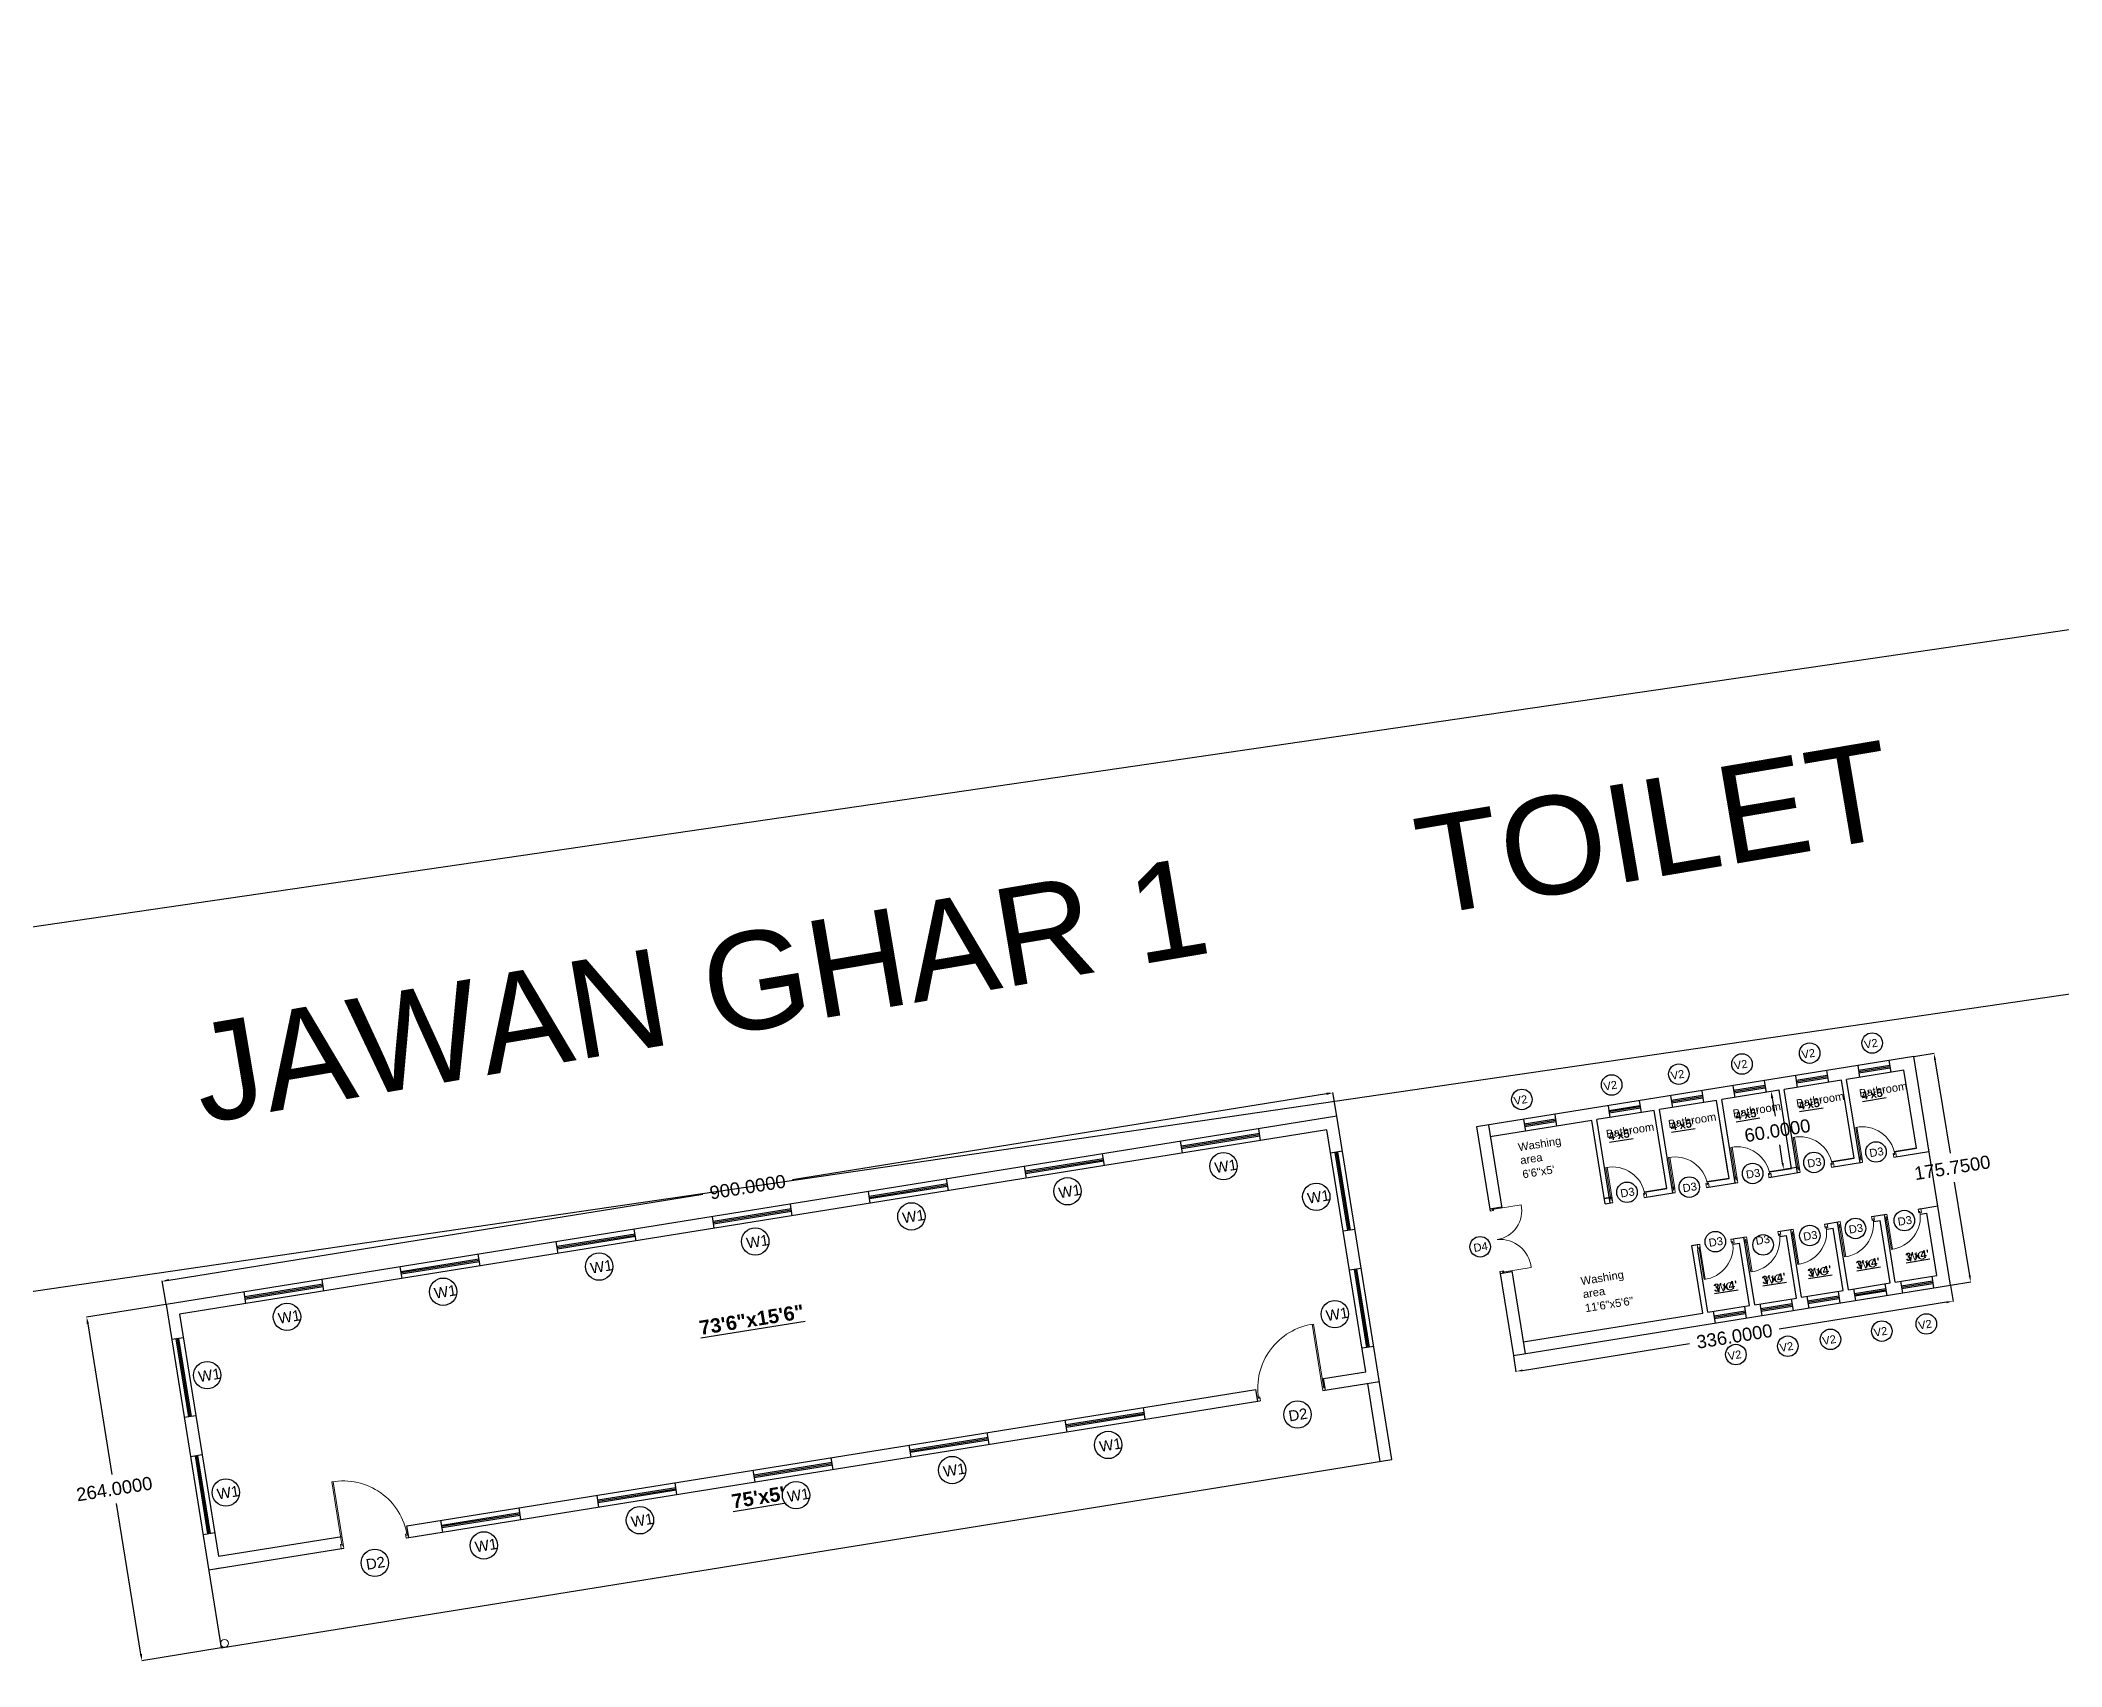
# Model space of a CAD drawing. Header units: metres. Extents: x 625987 to 635197, y 3048449 to 3066446.
# Drawn here: x 635077.92 to 635117.15, y 3063263.83 to 3063295.4 of the extents above; entities that cross this region are included whole.
import ezdxf

# ---------------------------------------------------------------- set-up
doc = ezdxf.new("R2010")
doc.units = ezdxf.units.M
doc.layers.add('Dimension', color=7, linetype='Continuous')
doc.layers.add('WALL', color=7, linetype='Continuous')
doc.layers.add('Doors', color=3, linetype='Continuous', lineweight=20)
doc.layers.add('Reinforcement bar', color=2, linetype='Continuous', lineweight=20)
doc.styles.add('ARIAL', font='arial.ttf')
doc.styles.add('labor camp', font='arial.ttf')
doc.styles.get("Standard").update_dxf_attribs({"font": 'arial.ttf'})
doc.dimstyles.get("Standard").update_dxf_attribs({"dimtxt": 0.18, "dimasz": 0.18, "dimexe": 0.18, "dimexo": 0.0625, "dimgap": 0.09, "dimtad": 0, "dimtih": 1, "dimtoh": 1, "dimdec": 4, "dimzin": 0, "dimdsep": 46, "dimtxsty": 'Standard', "dimcen": 0.09, "dimadec": 0, "dimazin": 0, "dimtfac": 1, "dimtdec": 4, "dimtofl": 0, "dimtmove": 0, "dimatfit": 3, "dimfxl": 1, "dimtolj": 1, "dimtzin": 0, "dimarcsym": 0})

# ---------------------------------------------------------------- blocks, each defined once
blk = doc.blocks.new('*D156')
at = {"layer": 'Defpoints', "color": 0}
for p in [(849.8, -36.6), (788.8, -300.6), (849.8, -300.6)]:
    blk.add_point(p, dxfattribs=at)
at = {"layer": 'Dimension', "color": 0, "lineweight": -2}
for p, q in [((849.7, -36.6), (788.7, -36.6)), ((788.8, -41.6), (788.8, -157.5)), ((788.8, -295.6), (788.8, -179.7)), ((849.7, -300.6), (788.7, -300.6))]:
    blk.add_line(p, q, dxfattribs=at)
at = {"layer": 'Dimension', "color": 0}
for points in [[(788, -41.6), (789.7, -41.6), (788.8, -36.6)], [(788, -295.6), (789.7, -295.6), (788.8, -300.6)]]:
    blk.add_solid(points, dxfattribs=at)
at = {"layer": 'Dimension', "color": 0, "insert": (788.8, -168.6), "char_height": 10, "attachment_point": 5}
blk.add_mtext('\\A1;264.0000', dxfattribs=at)
blk = doc.blocks.new('*D157')
at = {"layer": 'Defpoints', "color": 0}
for p in [(1749.8, -18.7), (849.8, -36.6), (1749.8, -36.6)]:
    blk.add_point(p, dxfattribs=at)
at = {"layer": 'Dimension', "color": 0, "lineweight": -2}
for p, q in [((849.8, -36.5), (849.8, -18.5)), ((854.8, -18.7), (1265.3, -18.7)), ((1744.8, -18.7), (1334.3, -18.7)), ((1749.8, -36.5), (1749.8, -18.5))]:
    blk.add_line(p, q, dxfattribs=at)
at = {"layer": 'Dimension', "color": 0}
for points in [[(854.8, -17.8), (854.8, -19.5), (849.8, -18.7)], [(1744.8, -17.8), (1744.8, -19.5), (1749.8, -18.7)]]:
    blk.add_solid(points, dxfattribs=at)
at = {"layer": 'Dimension', "color": 0, "insert": (1299.8, -18.7), "char_height": 10, "attachment_point": 5}
blk.add_mtext('\\A1;900.0000', dxfattribs=at)
blk = doc.blocks.new('*D170')
at = {"layer": 'Defpoints', "color": 0}
for p in [(1853.3, -237.3), (2189.3, -237.3), (2189.3, -249.5)]:
    blk.add_point(p, dxfattribs=at)
at = {"layer": 'Dimension', "color": 0, "lineweight": -2}
for p, q in [((1853.3, -237.4), (1853.3, -249.7)), ((2189.3, -237.4), (2189.3, -249.7)), ((1858.3, -249.5), (1986.8, -249.5)), ((2184.3, -249.5), (2055.8, -249.5))]:
    blk.add_line(p, q, dxfattribs=at)
at = {"layer": 'Dimension', "color": 0}
for points in [[(1858.3, -248.7), (1858.3, -250.3), (1853.3, -249.5)], [(2184.3, -248.7), (2184.3, -250.3), (2189.3, -249.5)]]:
    blk.add_solid(points, dxfattribs=at)
at = {"layer": 'Dimension', "color": 0, "insert": (2021.3, -249.5), "char_height": 10, "attachment_point": 5}
blk.add_mtext('\\A1;336.0000', dxfattribs=at)
blk = doc.blocks.new('*D171')
at = {"layer": 'Defpoints', "color": 0}
for p in [(2189.3, -61.5), (2189.3, -237.3), (2204.9, -237.3)]:
    blk.add_point(p, dxfattribs=at)
at = {"layer": 'Dimension', "color": 0, "lineweight": -2}
for p, q in [((2189.4, -61.5), (2205.1, -61.5)), ((2204.9, -66.5), (2204.9, -138.3)), ((2204.9, -232.3), (2204.9, -160.5)), ((2189.4, -237.3), (2205.1, -237.3))]:
    blk.add_line(p, q, dxfattribs=at)
at = {"layer": 'Dimension', "color": 0}
for points in [[(2204.1, -66.5), (2205.7, -66.5), (2204.9, -61.5)], [(2204.1, -232.3), (2205.7, -232.3), (2204.9, -237.3)]]:
    blk.add_solid(points, dxfattribs=at)
at = {"layer": 'Dimension', "color": 0, "insert": (2204.9, -149.4), "char_height": 10, "attachment_point": 5}
blk.add_mtext('\\A1;175.7500', dxfattribs=at)
blk = doc.blocks.new('*D172')
at = {"layer": 'Defpoints', "color": 0}
for p in [(2084.3, -70.5), (2078.3, -130.5), (2088.3, -130.5)]:
    blk.add_point(p, dxfattribs=at)
at = {"layer": 'Dimension', "color": 0, "lineweight": -2}
for p, q in [((2084.3, -70.5), (2078.2, -70.5)), ((2078.3, -75.5), (2078.3, -89.4)), ((2078.3, -125.5), (2078.3, -111.6)), ((2088.3, -130.5), (2078.2, -130.5))]:
    blk.add_line(p, q, dxfattribs=at)
at = {"layer": 'Dimension', "color": 0}
for points in [[(2077.5, -75.5), (2079.2, -75.5), (2078.3, -70.5)], [(2077.5, -125.5), (2079.2, -125.5), (2078.3, -130.5)]]:
    blk.add_solid(points, dxfattribs=at)
at = {"layer": 'Dimension', "color": 0, "insert": (2078.3, -100.5), "char_height": 10, "attachment_point": 5}
blk.add_mtext('\\A1;60.0000', dxfattribs=at)
blk = doc.blocks.new('army1')
at = {"color": 4}
for p, q in [((909.77696, -45.60494), (909.77696, -36.60494)), ((909.77696, -40.10494), (969.77696, -40.10494)), ((909.77696, -41.10494), (969.77696, -41.10494)), ((909.77696, -42.10494), (969.77696, -42.10494)), ((969.77696, -45.60494), (969.77696, -36.60494)), ((1029.77696, -45.60494), (1029.77696, -36.60494)), ((1029.77696, -40.10494), (1089.77696, -40.10494)), ((1029.77696, -41.10494), (1089.77696, -41.10494)), ((1029.77696, -42.10494), (1089.77696, -42.10494)), ((1089.77696, -45.60494), (1089.77696, -36.60494)), ((1149.77696, -45.60494), (1149.77696, -36.60494)), ((1149.77696, -40.10494), (1209.77696, -40.10494)), ((1149.77696, -41.10494), (1209.77696, -41.10494)), ((1149.77696, -42.10494), (1209.77696, -42.10494)), ((1209.77696, -45.60494), (1209.77696, -36.60494)), ((1269.77696, -45.60494), (1269.77696, -36.60494)), ((1269.77696, -40.10494), (1329.77696, -40.10494)), ((1269.77696, -41.10494), (1329.77696, -41.10494)), ((1269.77696, -42.10494), (1329.77696, -42.10494)), ((1329.77696, -45.60494), (1329.77696, -36.60494)), ((1389.77696, -45.60494), (1389.77696, -36.60494)), ((1389.77696, -40.10494), (1449.77696, -40.10494)), ((1389.77696, -41.10494), (1449.77696, -41.10494)), ((1389.77696, -42.10494), (1449.77696, -42.10494)), ((1449.77696, -45.60494), (1449.77696, -36.60494)), ((1509.77696, -45.60494), (1509.77696, -36.60494)), ((1509.77696, -40.10494), (1569.77696, -40.10494)), ((1509.77696, -41.10494), (1569.77696, -41.10494)), ((1509.77696, -42.10494), (1569.77696, -42.10494)), ((1569.77696, -45.60494), (1569.77696, -36.60494)), ((1629.77696, -45.60494), (1629.77696, -36.60494)), ((1629.77696, -40.10494), (1689.77696, -40.10494)), ((1629.77696, -41.10494), (1689.77696, -41.10494)), ((1629.77696, -42.10494), (1689.77696, -42.10494)), ((1689.77696, -45.60494), (1689.77696, -36.60494)), ((858.77696, -63.60494), (849.77696, -63.60494)), ((853.27696, -123.60494), (853.27696, -63.60494)), ((854.27696, -123.60494), (854.27696, -63.60494)), ((855.27696, -123.60494), (855.27696, -63.60494)), ((1749.77696, -63.60494), (1740.77696, -63.60494)), ((1744.27696, -123.60494), (1744.27696, -63.60494)), ((1745.27696, -123.60494), (1745.27696, -63.60494)), ((1746.27696, -123.60494), (1746.27696, -63.60494)), ((1889.34163, -61.5398), (1889.34163, -70.5398)), ((1889.34163, -65.0398), (1913.34163, -65.0398)), ((1889.34163, -66.0398), (1913.34163, -66.0398)), ((1889.34163, -67.0398), (1913.34163, -67.0398)), ((1913.34163, -61.5398), (1913.34163, -70.5398)), ((1954.34163, -61.5398), (1954.34163, -70.5398)), ((1954.34163, -61.5398), (1954.34163, -70.5398)), ((1954.34163, -61.5398), (1954.34163, -70.5398)), ((1954.34163, -65.0398), (1978.34163, -65.0398)), ((1954.34163, -65.0398), (1978.34163, -65.0398)), ((1954.34163, -65.0398), (1978.34163, -65.0398)), ((1954.34163, -66.0398), (1978.34163, -66.0398)), ((1954.34163, -66.0398), (1978.34163, -66.0398)), ((1954.34163, -66.0398), (1978.34163, -66.0398)), ((1954.34163, -67.0398), (1978.34163, -67.0398)), ((1954.34163, -67.0398), (1978.34163, -67.0398)), ((1954.34163, -67.0398), (1978.34163, -67.0398)), ((1978.34163, -61.5398), (1978.34163, -70.5398)), ((1978.34163, -61.5398), (1978.34163, -70.5398)), ((1978.34163, -61.5398), (1978.34163, -70.5398)), ((2002.34163, -61.5398), (2002.34163, -70.5398)), ((2002.34163, -61.5398), (2002.34163, -70.5398)), ((2002.34163, -61.5398), (2002.34163, -70.5398)), ((2002.34163, -65.0398), (2026.34163, -65.0398)), ((2002.34163, -65.0398), (2026.34163, -65.0398)), ((2002.34163, -65.0398), (2026.34163, -65.0398)), ((2002.34163, -66.0398), (2026.34163, -66.0398)), ((2002.34163, -66.0398), (2026.34163, -66.0398)), ((2002.34163, -66.0398), (2026.34163, -66.0398)), ((2002.34163, -67.0398), (2026.34163, -67.0398)), ((2002.34163, -67.0398), (2026.34163, -67.0398)), ((2002.34163, -67.0398), (2026.34163, -67.0398)), ((2026.34163, -61.5398), (2026.34163, -70.5398)), ((2026.34163, -61.5398), (2026.34163, -70.5398)), ((2026.34163, -61.5398), (2026.34163, -70.5398)), ((2050.34163, -61.5398), (2050.34163, -70.5398)), ((2050.34163, -61.5398), (2050.34163, -70.5398)), ((2050.34163, -61.5398), (2050.34163, -70.5398)), ((2050.34163, -65.0398), (2074.34163, -65.0398)), ((2050.34163, -65.0398), (2074.34163, -65.0398)), ((2050.34163, -65.0398), (2074.34163, -65.0398)), ((2050.34163, -66.0398), (2074.34163, -66.0398)), ((2050.34163, -66.0398), (2074.34163, -66.0398)), ((2050.34163, -66.0398), (2074.34163, -66.0398)), ((2050.34163, -67.0398), (2074.34163, -67.0398)), ((2050.34163, -67.0398), (2074.34163, -67.0398)), ((2050.34163, -67.0398), (2074.34163, -67.0398)), ((2074.34163, -61.5398), (2074.34163, -70.5398)), ((2074.34163, -61.5398), (2074.34163, -70.5398)), ((2074.34163, -61.5398), (2074.34163, -70.5398)), ((2098.34163, -61.5398), (2098.34163, -70.5398)), ((2098.34163, -61.5398), (2098.34163, -70.5398)), ((2098.34163, -61.5398), (2098.34163, -70.5398)), ((2098.34163, -65.0398), (2122.34163, -65.0398)), ((2098.34163, -65.0398), (2122.34163, -65.0398)), ((2098.34163, -65.0398), (2122.34163, -65.0398)), ((2098.34163, -66.0398), (2122.34163, -66.0398)), ((2098.34163, -66.0398), (2122.34163, -66.0398)), ((2098.34163, -66.0398), (2122.34163, -66.0398)), ((2098.34163, -67.0398), (2122.34163, -67.0398)), ((2098.34163, -67.0398), (2122.34163, -67.0398)), ((2098.34163, -67.0398), (2122.34163, -67.0398)), ((2122.34163, -61.5398), (2122.34163, -70.5398)), ((2122.34163, -61.5398), (2122.34163, -70.5398)), ((2122.34163, -61.5398), (2122.34163, -70.5398)), ((2146.34163, -61.5398), (2146.34163, -70.5398)), ((2146.34163, -61.5398), (2146.34163, -70.5398)), ((2146.34163, -61.5398), (2146.34163, -70.5398)), ((2146.34163, -65.0398), (2170.34163, -65.0398)), ((2146.34163, -65.0398), (2170.34163, -65.0398)), ((2146.34163, -65.0398), (2170.34163, -65.0398)), ((2146.34163, -66.0398), (2170.34163, -66.0398)), ((2146.34163, -66.0398), (2170.34163, -66.0398)), ((2146.34163, -66.0398), (2170.34163, -66.0398)), ((2146.34163, -67.0398), (2170.34163, -67.0398)), ((2146.34163, -67.0398), (2170.34163, -67.0398)), ((2146.34163, -67.0398), (2170.34163, -67.0398)), ((2170.34163, -61.5398), (2170.34163, -70.5398)), ((2170.34163, -61.5398), (2170.34163, -70.5398)), ((2170.34163, -61.5398), (2170.34163, -70.5398)), ((858.77696, -123.60494), (849.77696, -123.60494)), ((1749.77696, -123.60494), (1740.77696, -123.60494)), ((858.77696, -153.60494), (849.77696, -153.60494)), ((853.27696, -153.60494), (853.27696, -213.60494)), ((854.27696, -153.60494), (854.27696, -213.60494)), ((855.27696, -153.60494), (855.27696, -213.60494)), ((1749.77696, -153.60494), (1740.77696, -153.60494)), ((1744.27696, -153.60494), (1744.27696, -213.60494)), ((1745.27696, -153.60494), (1745.27696, -213.60494)), ((1746.27696, -153.60494), (1746.27696, -213.60494)), ((858.77696, -213.60494), (849.77696, -213.60494)), ((1749.77696, -213.60494), (1740.77696, -213.60494)), ((2008.34163, -228.2898), (2008.34163, -237.2898)), ((2032.34163, -228.2898), (2032.34163, -237.2898)), ((2044.34163, -228.2898), (2044.34163, -237.2898)), ((2068.34163, -228.2898), (2068.34163, -237.2898)), ((2080.34163, -228.2898), (2080.34163, -237.2898)), ((2104.34163, -228.2898), (2104.34163, -237.2898)), ((2116.34163, -228.2898), (2116.34163, -237.2898)), ((2140.34163, -228.2898), (2140.34163, -237.2898)), ((2152.34163, -228.2898), (2152.34163, -237.2898)), ((2176.34163, -228.2898), (2176.34163, -237.2898)), ((1029.77696, -240.60494), (1029.77696, -231.60494)), ((1029.77696, -235.10494), (1089.77696, -235.10494)), ((1029.77696, -236.10494), (1089.77696, -236.10494)), ((1029.77696, -237.10494), (1089.77696, -237.10494)), ((1089.77696, -240.60494), (1089.77696, -231.60494)), ((1149.77696, -240.60494), (1149.77696, -231.60494)), ((1149.77696, -235.10494), (1209.77696, -235.10494)), ((1149.77696, -236.10494), (1209.77696, -236.10494)), ((1149.77696, -237.10494), (1209.77696, -237.10494)), ((1209.77696, -240.60494), (1209.77696, -231.60494)), ((1269.77696, -240.60494), (1269.77696, -231.60494)), ((1269.77696, -235.10494), (1329.77696, -235.10494)), ((1269.77696, -236.10494), (1329.77696, -236.10494)), ((1269.77696, -237.10494), (1329.77696, -237.10494)), ((1329.77696, -240.60494), (1329.77696, -231.60494)), ((1389.77696, -240.60494), (1389.77696, -231.60494)), ((1389.77696, -235.10494), (1449.77696, -235.10494)), ((1389.77696, -236.10494), (1449.77696, -236.10494)), ((1389.77696, -237.10494), (1449.77696, -237.10494)), ((1449.77696, -240.60494), (1449.77696, -231.60494)), ((1509.77696, -240.60494), (1509.77696, -231.60494)), ((1509.77696, -235.10494), (1569.77696, -235.10494)), ((1509.77696, -236.10494), (1569.77696, -236.10494)), ((1509.77696, -237.10494), (1569.77696, -237.10494)), ((1569.77696, -240.60494), (1569.77696, -231.60494)), ((2008.34163, -231.7898), (2032.34163, -231.7898)), ((2008.34163, -232.7898), (2032.34163, -232.7898)), ((2008.34163, -233.7898), (2032.34163, -233.7898)), ((2044.34163, -231.7898), (2068.34163, -231.7898)), ((2044.34163, -232.7898), (2068.34163, -232.7898)), ((2044.34163, -233.7898), (2068.34163, -233.7898)), ((2080.34163, -231.7898), (2104.34163, -231.7898)), ((2080.34163, -232.7898), (2104.34163, -232.7898)), ((2080.34163, -233.7898), (2104.34163, -233.7898)), ((2116.34163, -231.7898), (2140.34163, -231.7898)), ((2116.34163, -232.7898), (2140.34163, -232.7898)), ((2116.34163, -233.7898), (2140.34163, -233.7898)), ((2152.34163, -231.7898), (2176.34163, -231.7898)), ((2152.34163, -232.7898), (2176.34163, -232.7898)), ((2152.34163, -233.7898), (2176.34163, -233.7898))]:
    blk.add_line(p, q, dxfattribs=at)
at = {"color": 5}
for p, q in [((2189.34163, -61.5398), (1853.34163, -61.5398)), ((1940.34163, -70.5398), (1862.34163, -70.5398)), ((1940.34163, -134.5398), (1940.34163, -70.5398)), ((1944.34163, -134.5398), (1944.34163, -70.5398)), ((1988.34163, -70.5398), (1944.34163, -70.5398)), ((1988.34163, -130.5398), (1988.34163, -70.5398)), ((1992.34163, -134.5398), (1992.34163, -70.5398)), ((2036.34163, -70.5398), (1992.34163, -70.5398)), ((2036.34163, -126.5398), (2036.34163, -70.5398)), ((2036.34163, -130.5398), (2036.34163, -70.5398)), ((2040.34163, -134.5398), (2040.34163, -70.5398)), ((2084.34163, -70.5398), (2040.34163, -70.5398)), ((2084.34163, -130.5398), (2084.34163, -70.5398)), ((2088.34163, -134.5398), (2088.34163, -70.5398)), ((2132.34163, -70.5398), (2088.34163, -70.5398)), ((2132.34163, -130.5398), (2132.34163, -70.5398)), ((2136.34163, -134.5398), (2136.34163, -70.5398)), ((2180.34163, -70.5398), (2136.34163, -70.5398)), ((2180.34163, -130.5398), (2180.34163, -70.5398)), ((2189.34163, -237.2898), (2189.34163, -61.5398)), ((1946.34163, -130.5398), (1940.34163, -130.5398)), ((1940.34163, -130.5398), (1946.34163, -130.5398)), ((1940.34163, -134.5398), (1946.34163, -134.5398)), ((1946.34163, -130.5398), (1944.34163, -130.5398)), ((1970.34163, -134.5398), (1994.34163, -134.5398)), ((1988.34163, -130.5398), (1971.2615, -130.5398)), ((1971.2615, -130.5398), (1988.34163, -130.5398)), ((1994.34163, -130.5398), (1992.34163, -130.5398)), ((1994.34163, -130.5398), (1992.34163, -130.5398)), ((2018.34163, -134.5398), (2042.34163, -134.5398)), ((2036.34163, -130.5398), (2019.2615, -130.5398)), ((2019.2615, -130.5398), (2036.34163, -130.5398)), ((2042.34163, -130.5398), (2040.34163, -130.5398)), ((2042.34163, -130.5398), (2040.34163, -130.5398)), ((2066.34163, -134.5398), (2090.34163, -134.5398)), ((2084.34163, -130.5398), (2067.2615, -130.5398)), ((2067.2615, -130.5398), (2084.34163, -130.5398)), ((2090.34163, -130.5398), (2088.34163, -130.5398)), ((2090.34163, -130.5398), (2088.34163, -130.5398)), ((2114.34163, -134.5398), (2138.34163, -134.5398)), ((2132.34163, -130.5398), (2115.2615, -130.5398)), ((2115.2615, -130.5398), (2132.34163, -130.5398)), ((2138.34163, -130.5398), (2136.34163, -130.5398)), ((2138.34163, -130.5398), (2136.34163, -130.5398)), ((2162.34163, -134.5398), (2189.34163, -134.5398)), ((2180.34163, -130.5398), (2163.2615, -130.5398)), ((2163.2615, -130.5398), (2180.34163, -130.5398)), ((2000.34163, -176.2898), (2006.34163, -176.2898)), ((2030.34163, -176.2898), (2042.34163, -176.2898)), ((2031.2615, -180.2898), (2036.34163, -180.2898)), ((2031.2615, -180.2898), (2036.34163, -180.2898)), ((2040.34163, -180.2898), (2042.34163, -180.2898)), ((2040.34163, -180.2898), (2042.34163, -180.2898)), ((2066.34163, -176.2898), (2078.34163, -176.2898)), ((2067.2615, -180.2898), (2072.34163, -180.2898)), ((2067.2615, -180.2898), (2072.34163, -180.2898)), ((2076.34163, -180.2898), (2078.34163, -180.2898)), ((2076.34163, -180.2898), (2078.34163, -180.2898)), ((2102.34163, -176.2898), (2114.34163, -176.2898)), ((2103.2615, -180.2898), (2108.34163, -180.2898)), ((2103.2615, -180.2898), (2108.34163, -180.2898)), ((2108.34163, -228.2898), (2108.34163, -180.2898)), ((2112.34163, -228.2898), (2112.34163, -176.2898)), ((2112.34163, -180.2898), (2114.34163, -180.2898)), ((2112.34163, -180.2898), (2114.34163, -180.2898)), ((2138.34163, -176.2898), (2150.34163, -176.2898)), ((2139.2615, -180.2898), (2144.34163, -180.2898)), ((2139.2615, -180.2898), (2144.34163, -180.2898)), ((2144.34163, -228.2898), (2144.34163, -180.2898)), ((2148.34163, -228.2898), (2148.34163, -176.2898)), ((2148.34163, -180.2898), (2150.34163, -180.2898)), ((2148.34163, -180.2898), (2150.34163, -180.2898)), ((2174.34163, -176.2898), (2189.34163, -176.2898)), ((2175.2615, -180.2898), (2180.34163, -180.2898)), ((2175.2615, -180.2898), (2180.34163, -180.2898)), ((2180.34163, -228.2898), (2180.34163, -180.2898)), ((2040.34163, -228.2898), (2072.34163, -228.2898)), ((2076.34163, -228.2898), (2108.34163, -228.2898)), ((2112.34163, -228.2898), (2144.34163, -228.2898)), ((2148.34163, -228.2898), (2180.34163, -228.2898))]:
    blk.add_line(p, q, dxfattribs=at)
for centre, radius in [((1890.52914, -46.35836), 7.7893), ((1959.55363, -46.35836), 7.7893), ((2011.23283, -46.35836), 7.7893), ((2059.76087, -46.35836), 7.7893), ((2111.77327, -46.35836), 7.7893), ((2159.87382, -46.35836), 7.7893), ((938.93682, -60.43052), 10.38574), ((1058.93682, -60.43052), 10.38574), ((1178.93682, -60.43052), 10.38574), ((1298.93682, -60.43052), 10.38574), ((1418.93682, -60.43052), 10.38574), ((1538.93682, -60.43052), 10.38574), ((1658.93682, -60.43052), 10.38574), ((872.14807, -94.5262), 10.38574), ((1724.74528, -94.5262), 10.38574), ((1958.14542, -128.61464), 7.7893), ((2054.55853, -129.66816), 7.7893), ((2101.83995, -128.78296), 7.7893), ((2149.60623, -128.39861), 7.7893), ((2005.42378, -132.23128), 7.7893), ((1841.52236, -151.74671), 7.7893), ((2018.39865, -176.27679), 7.7893), ((871.94925, -184.72625), 10.38574), ((1724.54646, -184.72625), 10.38574), ((2053.7679, -184.43508), 7.7893), ((2089.96193, -183.04768), 7.7893), ((2124.9631, -183.25494), 7.7893), ((2162.56582, -183.25494), 7.7893), ((975.14008, -255.43052), 10.38574), ((1058.93682, -255.43052), 10.38574), ((1178.93682, -255.43052), 10.38574), ((1298.93682, -255.43052), 10.38574), ((1418.93682, -255.43052), 10.38574), ((1538.93682, -255.43052), 10.38574), ((1684.3831, -255.43052), 10.38574), ((2020.19913, -263.35543), 7.7893), ((2060.0848, -263.35543), 7.7893), ((2092.90145, -263.35543), 7.7893), ((2132.39328, -263.35543), 7.7893), ((2166.59298, -263.35543), 7.7893)]:
    blk.add_circle(centre, radius)
at = {"layer": 'Doors', "color": 5}
for p, q in [((1945.34163, -131.5398), (1945.34163, -107.5398)), ((1946.34163, -131.5398), (1946.34163, -107.5398)), ((1993.34163, -131.5398), (1993.34163, -107.5398)), ((1994.34163, -131.5398), (1994.34163, -107.5398)), ((2041.34163, -131.5398), (2041.34163, -107.5398)), ((2042.34163, -131.5398), (2042.34163, -107.5398)), ((2089.34163, -131.5398), (2089.34163, -107.5398)), ((2090.34163, -131.5398), (2090.34163, -107.5398)), ((2137.34163, -131.5398), (2137.34163, -107.5398)), ((2138.34163, -131.5398), (2138.34163, -107.5398)), ((1853.34163, -124.4148), (1853.34163, -126.19258)), ((1856.0083, -124.4148), (1853.34163, -124.4148)), ((1853.34163, -126.19258), (1856.0083, -126.19258)), ((1855.11941, -125.30369), (1856.0083, -125.30369)), ((1855.11941, -126.19258), (1855.11941, -125.30369)), ((1856.0083, -126.19258), (1856.0083, -124.4148)), ((1946.34163, -131.5398), (1944.34163, -131.5398)), ((1944.34163, -131.5398), (1944.34163, -134.5398)), ((1944.34163, -134.5398), (1946.34163, -134.5398)), ((1945.34163, -132.5398), (1945.34163, -131.5398)), ((1946.34163, -132.5398), (1945.34163, -132.5398)), ((1946.34163, -134.5398), (1946.34163, -131.5398)), ((1970.34163, -134.5398), (1970.34163, -131.5398)), ((1970.34163, -131.5398), (1972.34163, -131.5398)), ((1970.34163, -132.5398), (1971.34163, -132.5398)), ((1972.34163, -134.5398), (1970.34163, -134.5398)), ((1971.34163, -132.5398), (1971.34163, -131.5398)), ((1972.34163, -134.5398), (1972.34163, -131.5398)), ((1994.34163, -131.5398), (1992.34163, -131.5398)), ((1992.34163, -131.5398), (1992.34163, -134.5398)), ((1992.34163, -134.5398), (1994.34163, -134.5398)), ((1993.34163, -132.5398), (1993.34163, -131.5398)), ((1994.34163, -132.5398), (1993.34163, -132.5398)), ((1994.34163, -134.5398), (1994.34163, -131.5398)), ((2018.34163, -134.5398), (2018.34163, -131.5398)), ((2018.34163, -131.5398), (2020.34163, -131.5398)), ((2018.34163, -132.5398), (2019.34163, -132.5398)), ((2020.34163, -134.5398), (2018.34163, -134.5398)), ((2019.34163, -132.5398), (2019.34163, -131.5398)), ((2020.34163, -134.5398), (2020.34163, -131.5398)), ((2042.34163, -131.5398), (2040.34163, -131.5398)), ((2040.34163, -131.5398), (2040.34163, -134.5398)), ((2040.34163, -134.5398), (2042.34163, -134.5398)), ((2041.34163, -132.5398), (2041.34163, -131.5398)), ((2042.34163, -132.5398), (2041.34163, -132.5398)), ((2042.34163, -134.5398), (2042.34163, -131.5398)), ((2066.34163, -134.5398), (2066.34163, -131.5398)), ((2066.34163, -131.5398), (2068.34163, -131.5398)), ((2066.34163, -132.5398), (2067.34163, -132.5398)), ((2068.34163, -134.5398), (2066.34163, -134.5398)), ((2067.34163, -132.5398), (2067.34163, -131.5398)), ((2068.34163, -134.5398), (2068.34163, -131.5398)), ((2090.34163, -131.5398), (2088.34163, -131.5398)), ((2088.34163, -131.5398), (2088.34163, -134.5398)), ((2088.34163, -134.5398), (2090.34163, -134.5398)), ((2089.34163, -132.5398), (2089.34163, -131.5398)), ((2090.34163, -132.5398), (2089.34163, -132.5398)), ((2090.34163, -134.5398), (2090.34163, -131.5398)), ((2114.34163, -134.5398), (2114.34163, -131.5398)), ((2114.34163, -131.5398), (2116.34163, -131.5398)), ((2114.34163, -132.5398), (2115.34163, -132.5398)), ((2116.34163, -134.5398), (2114.34163, -134.5398)), ((2115.34163, -132.5398), (2115.34163, -131.5398)), ((2116.34163, -134.5398), (2116.34163, -131.5398)), ((2138.34163, -131.5398), (2136.34163, -131.5398)), ((2136.34163, -131.5398), (2136.34163, -134.5398)), ((2136.34163, -134.5398), (2138.34163, -134.5398)), ((2137.34163, -132.5398), (2137.34163, -131.5398)), ((2138.34163, -132.5398), (2137.34163, -132.5398)), ((2138.34163, -134.5398), (2138.34163, -131.5398)), ((2162.34163, -134.5398), (2162.34163, -131.5398)), ((2162.34163, -131.5398), (2164.34163, -131.5398)), ((2162.34163, -132.5398), (2163.34163, -132.5398)), ((2164.34163, -134.5398), (2162.34163, -134.5398)), ((2163.34163, -132.5398), (2163.34163, -131.5398)), ((2164.34163, -134.5398), (2164.34163, -131.5398)), ((1853.34163, -174.4148), (1853.34163, -172.63702)), ((1853.34163, -172.63702), (1856.0083, -172.63702)), ((1856.0083, -174.4148), (1853.34163, -174.4148)), ((1855.11941, -172.63702), (1855.11941, -173.52591)), ((1855.11941, -173.52591), (1856.0083, -173.52591)), ((1856.0083, -172.63702), (1856.0083, -174.4148)), ((2004.34163, -176.2898), (2006.34163, -176.2898)), ((2004.34163, -180.2898), (2004.34163, -176.2898)), ((2006.34163, -179.2898), (2004.34163, -179.2898)), ((2005.34163, -178.2898), (2005.34163, -179.2898)), ((2006.34163, -178.2898), (2005.34163, -178.2898)), ((2005.34163, -179.2898), (2005.34163, -203.2898)), ((2006.34163, -176.2898), (2006.34163, -179.2898)), ((2006.34163, -179.2898), (2006.34163, -203.2898)), ((2032.34163, -176.2898), (2030.34163, -176.2898)), ((2030.34163, -176.2898), (2030.34163, -179.2898)), ((2030.34163, -178.2898), (2031.34163, -178.2898)), ((2030.34163, -179.2898), (2032.34163, -179.2898)), ((2031.34163, -178.2898), (2031.34163, -179.2898)), ((2032.34163, -176.2898), (2032.34163, -179.2898)), ((2040.34163, -176.2898), (2042.34163, -176.2898)), ((2040.34163, -180.2898), (2040.34163, -176.2898)), ((2042.34163, -179.2898), (2040.34163, -179.2898)), ((2041.34163, -178.2898), (2041.34163, -179.2898)), ((2042.34163, -178.2898), (2041.34163, -178.2898)), ((2041.34163, -179.2898), (2041.34163, -203.2898)), ((2042.34163, -176.2898), (2042.34163, -179.2898)), ((2042.34163, -179.2898), (2042.34163, -203.2898)), ((2068.34163, -176.2898), (2066.34163, -176.2898)), ((2066.34163, -176.2898), (2066.34163, -179.2898)), ((2066.34163, -178.2898), (2067.34163, -178.2898)), ((2066.34163, -179.2898), (2068.34163, -179.2898)), ((2067.34163, -178.2898), (2067.34163, -179.2898)), ((2068.34163, -176.2898), (2068.34163, -179.2898)), ((2076.34163, -176.2898), (2078.34163, -176.2898)), ((2076.34163, -179.2898), (2076.34163, -176.2898)), ((2078.34163, -179.2898), (2076.34163, -179.2898)), ((2077.34163, -178.2898), (2077.34163, -179.2898)), ((2078.34163, -178.2898), (2077.34163, -178.2898)), ((2077.34163, -179.2898), (2077.34163, -203.2898)), ((2078.34163, -176.2898), (2078.34163, -179.2898)), ((2078.34163, -179.2898), (2078.34163, -203.2898)), ((2104.34163, -176.2898), (2102.34163, -176.2898)), ((2102.34163, -176.2898), (2102.34163, -179.2898)), ((2102.34163, -178.2898), (2103.34163, -178.2898)), ((2102.34163, -179.2898), (2104.34163, -179.2898)), ((2103.34163, -178.2898), (2103.34163, -179.2898)), ((2104.34163, -176.2898), (2104.34163, -179.2898)), ((2112.34163, -176.2898), (2114.34163, -176.2898)), ((2112.34163, -179.2898), (2112.34163, -176.2898)), ((2114.34163, -179.2898), (2112.34163, -179.2898)), ((2113.34163, -178.2898), (2113.34163, -179.2898)), ((2114.34163, -178.2898), (2113.34163, -178.2898)), ((2113.34163, -179.2898), (2113.34163, -203.2898)), ((2114.34163, -176.2898), (2114.34163, -179.2898)), ((2114.34163, -179.2898), (2114.34163, -203.2898)), ((2140.34163, -176.2898), (2138.34163, -176.2898)), ((2138.34163, -176.2898), (2138.34163, -179.2898)), ((2138.34163, -178.2898), (2139.34163, -178.2898)), ((2138.34163, -179.2898), (2140.34163, -179.2898)), ((2139.34163, -178.2898), (2139.34163, -179.2898)), ((2140.34163, -176.2898), (2140.34163, -179.2898)), ((2148.34163, -176.2898), (2150.34163, -176.2898)), ((2148.34163, -179.2898), (2148.34163, -176.2898)), ((2150.34163, -179.2898), (2148.34163, -179.2898)), ((2149.34163, -178.2898), (2149.34163, -179.2898)), ((2150.34163, -178.2898), (2149.34163, -178.2898)), ((2149.34163, -179.2898), (2149.34163, -203.2898)), ((2150.34163, -176.2898), (2150.34163, -179.2898)), ((2150.34163, -179.2898), (2150.34163, -203.2898)), ((2176.34163, -176.2898), (2174.34163, -176.2898)), ((2174.34163, -176.2898), (2174.34163, -179.2898)), ((2174.34163, -178.2898), (2175.34163, -178.2898)), ((2174.34163, -179.2898), (2176.34163, -179.2898)), ((2175.34163, -178.2898), (2175.34163, -179.2898)), ((2176.34163, -176.2898), (2176.34163, -179.2898))]:
    blk.add_line(p, q, dxfattribs=at)
at = {"layer": 'Doors'}
for p, q in [((952.64102, -237.60294), (952.64102, -189.60294)), ((953.64102, -237.60294), (953.64102, -189.60294)), ((1706.2641, -237.60481), (1706.2641, -189.60481)), ((1707.2641, -237.60481), (1707.2641, -189.60481)), ((953.64102, -237.60294), (951.64102, -237.60294)), ((951.64102, -237.60294), (951.64102, -240.60294)), ((951.64102, -240.60294), (953.64102, -240.60294)), ((952.64102, -238.60294), (952.64102, -237.60294)), ((953.64102, -238.60294), (952.64102, -238.60294)), ((953.64102, -240.60294), (953.64102, -237.60294)), ((1001.64102, -240.60294), (1001.64102, -237.60294)), ((1001.64102, -237.60294), (1003.64102, -237.60294)), ((1001.64102, -238.60294), (1002.64102, -238.60294)), ((1003.64102, -240.60294), (1001.64102, -240.60294)), ((1002.64102, -238.60294), (1002.64102, -237.60294)), ((1003.64102, -237.60294), (1003.64102, -240.60294)), ((1658.2641, -237.60481), (1656.2641, -237.60481)), ((1656.2641, -237.60481), (1656.2641, -240.60481)), ((1656.2641, -240.60481), (1658.2641, -240.60481)), ((1657.2641, -238.60481), (1657.2641, -237.60481)), ((1658.2641, -238.60481), (1657.2641, -238.60481)), ((1658.2641, -240.60481), (1658.2641, -237.60481)), ((1706.2641, -240.60481), (1706.2641, -237.60481)), ((1706.2641, -237.60481), (1708.2641, -237.60481)), ((1706.2641, -238.60481), (1707.2641, -238.60481)), ((1708.2641, -240.60481), (1706.2641, -240.60481)), ((1707.2641, -238.60481), (1707.2641, -237.60481)), ((1708.2641, -237.60481), (1708.2641, -240.60481))]:
    blk.add_line(p, q, dxfattribs=at)
for points in [[(1855.11941, -125.30369), (1877.32385, -125.30369)], [(1855.11941, -173.52591), (1877.32385, -173.52591)]]:
    blk.add_lwpolyline(points, dxfattribs=at)
at = {"layer": 'Doors', "color": 5}
blk.add_lwpolyline([(2000.34163, -176.2898), (2004.34163, -176.2898)], dxfattribs=at)
at = {"layer": 'Doors'}
for centre, radius, start, end in [((1946.34163, -132.5398), 25, 0, 92.29244278), ((1994.34163, -132.5398), 25, 0, 92.29244278), ((2042.34163, -132.5398), 25, 0, 92.29244278), ((2090.34163, -132.5398), 25, 0, 92.29244278), ((2138.34163, -132.5398), 25, 0, 92.29244278), ((1855.11941, -126.19258), 22.22222, 270, 2.29244278), ((1853.36495, -172.33885), 23.98829, 357.16354487, 85.80573818), ((2006.34163, -178.2898), 25, 267.70755722, 0), ((2042.34163, -178.2898), 25, 267.70755722, 0), ((2078.34163, -178.2898), 25, 267.70755722, 0), ((2114.34163, -178.2898), 25, 267.70755722, 0), ((2150.34163, -178.2898), 25, 267.70755722, 0), ((953.64102, -238.60294), 49, 0, 91.16938281), ((1706.2641, -238.60481), 49, 88.83061719, 180)]:
    blk.add_arc(centre, radius, start, end, dxfattribs=at)
at = {"layer": 'Reinforcement bar'}
blk.add_circle((852.76991, -297.60346), 3, dxfattribs=at)
at = {"layer": 'WALL'}
for p, q in [((849.77696, -36.60494), (849.77696, -300.60494)), ((1749.77696, -36.60494), (849.77696, -36.60494)), ((858.77696, -45.60494), (858.77696, -231.60494)), ((1740.77696, -45.60494), (858.77696, -45.60494)), ((1740.77696, -231.60494), (1740.77696, -45.60494)), ((1749.77696, -300.60494), (1749.77696, -36.60494)), ((849.77696, -240.60494), (858.77696, -240.60494)), ((849.77696, -240.60494), (953.64102, -240.60494)), ((858.77696, -231.60494), (953.64102, -231.60494)), ((1002.13873, -240.60494), (1657.76666, -240.60494)), ((1003.64102, -231.60494), (1656.2641, -231.60494)), ((1706.2641, -240.60494), (1749.77696, -240.60494)), ((1708.2641, -231.60494), (1740.77696, -231.60494)), ((1740.77696, -300.60494), (1740.77696, -240.60494)), ((849.77696, -300.60494), (1749.77696, -300.60494))]:
    blk.add_line(p, q, dxfattribs=at)
at = {"layer": 'WALL', "color": 5}
for p, q in [((1853.34163, -61.5398), (1853.34163, -126.19258)), ((1862.34163, -61.5398), (1862.34163, -125.30369)), ((1853.34163, -172.63702), (1853.34163, -237.2898)), ((1862.34163, -173.52591), (1862.34163, -237.2898)), ((2000.34163, -228.2898), (2000.34163, -176.2898)), ((2004.34163, -228.2898), (2004.34163, -180.2898)), ((2036.34163, -228.2898), (2036.34163, -180.2898)), ((2040.34163, -228.2898), (2040.34163, -176.2898)), ((2072.34163, -228.2898), (2072.34163, -180.2898)), ((2076.34163, -228.2898), (2076.34163, -176.2898)), ((1862.34163, -228.2898), (2000.34163, -228.2898)), ((2004.34163, -228.2898), (2036.34163, -228.2898)), ((1853.34163, -237.2898), (2189.34163, -237.2898))]:
    blk.add_line(p, q, dxfattribs=at)
for points in [[(1853.34163, -124.4148), (1862.34163, -124.4148)], [(1862.34163, -174.4148), (1853.34163, -174.4148)]]:
    blk.add_lwpolyline(points, dxfattribs=at)
at = {"layer": 'WALL'}
for points in [[(1003.64102, -240.60294), (1003.64102, -231.60494)], [(1656.2641, -240.60481), (1656.2641, -231.60494)], [(1708.2641, -240.60481), (1708.2641, -231.60494)]]:
    blk.add_lwpolyline(points, dxfattribs=at)
at = {"layer": 'Dimension', "attachment_point": 1, "style": 'labor camp'}
for s, insert, char_height, width in [('V2', (1884.28882, -43.59739), 6.075, 3.6981082), ('V2', (1953.31331, -43.59739), 6.075, 3.6981082), ('V2', (2004.9925, -43.59739), 6.075, 3.6981082), ('V2', (2053.52054, -43.59739), 6.075, 3.6981082), ('V2', (2105.53295, -43.59739), 6.075, 3.6981082), ('V2', (2153.63349, -43.59739), 6.075, 3.6981082), ('W1', (932.13073, -56.61173), 8.1, 4.9308109), ('W1', (1052.13073, -56.61173), 8.1, 4.9308109), ('W1', (1172.13073, -56.61173), 8.1, 4.9308109), ('W1', (1292.13073, -56.61173), 8.1, 4.9308109), ('W1', (1412.13073, -56.61173), 8.1, 4.9308109), ('W1', (1532.13073, -56.61173), 8.1, 4.9308109), ('W1', (1652.13073, -56.61173), 8.1, 4.9308109), ('W1', (865.34199, -90.70741), 8.1, 4.9308109), ('W1', (1717.9392, -90.70741), 8.1, 4.9308109), ('Washing area ', (1881.97113, -78.78526), 6.075, 43.25322), ('Bathroom', (1949.50932, -79.5028), 6.075, 43.25322), ("{\\fArial|b1|i0|c0|p34;\\L 4'x5'}", (1950.98356, -81.65849), 6.075, 3.6981082), ('Bathroom', (1997.25115, -79.5028), 6.075, 43.25322), ("{\\fArial|b1|i0|c0|p34;\\L 4'x5'}", (1998.72539, -81.65849), 6.075, 3.6981082), ('Bathroom', (2046.93491, -79.5028), 6.075, 43.25322), ("{\\fArial|b1|i0|c0|p34;\\L 4'x5'}", (2048.40915, -81.65849), 6.075, 3.6981082), ('Bathroom', (2095.65673, -79.5028), 6.075, 43.25322), ("{\\fArial|b1|i0|c0|p34;\\L 4'x5'}", (2097.13097, -81.65849), 6.075, 3.6981082), ('Bathroom', (2144.05403, -79.5028), 6.075, 43.25322), ("{\\fArial|b1|i0|c0|p34;\\L 4'x5'}", (2145.52827, -81.65849), 6.075, 3.6981082), ('6\'6"x5\' ', (1881.97113, -99.5791), 6.075, 43.25322), ('{\\fArial|b1|i0|c0|p34;\\L 73\'6"x15\'6"}', (1246.61558, -113.12456), 10.8, 6.5744146), ('D3', (1953.04086, -125.75055), 6.075, 3.6981082), ('D3', (2000.31922, -129.36719), 6.075, 3.6981082), ('D3', (2049.45397, -126.80407), 6.075, 3.6981082), ('D3', (2096.73539, -125.91886), 6.075, 3.6981082), ('D3', (2144.50167, -125.53452), 6.075, 3.6981082), ('D4', (1836.4178, -148.88261), 6.075, 3.6981082), ('W1', (865.14317, -180.90746), 8.1, 4.9308109), ('W1', (1717.74038, -180.90746), 8.1, 4.9308109), ('D3', (2013.29408, -173.41269), 6.075, 3.6981082), ('D3', (2048.66334, -177.57099), 6.075, 3.6981082), ('D3', (2084.85737, -180.18359), 6.075, 3.6981082), ('D3', (2119.85854, -180.39084), 6.075, 3.6981082), ('D3', (2157.46125, -180.39084), 6.075, 3.6981082), ('Washing area ', (1912.76441, -186.62767), 6.075, 43.25322), ('11\'6"x5\'6" ', (1912.76441, -207.42151), 6.075, 43.25322), ("{\\fArial|b1|i0|c0|p34;\\L 3'x4'}", (2011.49532, -207.81239), 6.075, 3.6981082), ('WC', (2012.74551, -208.42764), 6.075, 43.25322), ("{\\fArial|b1|i0|c0|p34;\\L 3'x4'}", (2048.68305, -207.81239), 6.075, 3.6981082), ('WC', (2049.93325, -208.42764), 6.075, 43.25322), ("{\\fArial|b1|i0|c0|p34;\\L 3'x4'}", (2083.79519, -207.81239), 6.075, 3.6981082), ('WC', (2085.04538, -208.42764), 6.075, 43.25322), ("{\\fArial|b1|i0|c0|p34;\\L 3'x4'}", (2120.98293, -207.81239), 6.075, 3.6981082), ('WC', (2122.23312, -208.42764), 6.075, 43.25322), ("{\\fArial|b1|i0|c0|p34;\\L 3'x4'}", (2158.94433, -207.81239), 6.075, 3.6981082), ('WC', (2160.19452, -208.42764), 6.075, 43.25322), ('D2', (968.334, -251.61173), 8.1, 4.9308109), ('W1', (1052.13073, -251.61173), 8.1, 4.9308109), ('W1', (1172.13073, -251.61173), 8.1, 4.9308109), ("{\\fArial|b1|i0|c0|p34;\\L 75'x5'}", (1249.97171, -247.07434), 10.8, 6.5744146), ('W1', (1292.13073, -251.61173), 8.1, 4.9308109), ('W1', (1412.13073, -251.61173), 8.1, 4.9308109), ('W1', (1532.13073, -251.61173), 8.1, 4.9308109), ('D2', (1677.57702, -251.61173), 8.1, 4.9308109), ('V2', (2013.9588, -260.59445), 6.075, 3.6981082), ('V2', (2053.84447, -260.59445), 6.075, 3.6981082), ('V2', (2086.66113, -260.59445), 6.075, 3.6981082), ('V2', (2126.15295, -260.59445), 6.075, 3.6981082), ('V2', (2160.35266, -260.59445), 6.075, 3.6981082)]:
    blk.add_mtext(s, dxfattribs=dict(at, insert=insert, char_height=char_height, width=width))
at = {"layer": 'Dimension'}
for base, p1, p2, picture, middle in [((1749.77696, -18.68167), (849.77696, -36.60494), (1749.77696, -36.60494), '*D157', (1299.77696, -18.68167)), ((2189.34163, -249.50741), (1853.34163, -237.2898), (2189.34163, -237.2898), '*D170', (2021.34163, -249.50741))]:
    dim = blk.add_linear_dim(base=base, p1=p1, p2=p2, dimstyle='Standard', override={"dimtxt": 10, "dimasz": 5, "dimgap": 6}, dxfattribs=at)
    dim.commit()
    dim.dimension.update_dxf_attribs({"geometry": picture, "text_midpoint": middle})
for base, p1, p2, picture, middle in [((788.84556, -300.60494), (849.77696, -36.60494), (849.77696, -300.60494), '*D156', (788.84556, -168.60494)), ((2078.34163, -130.5398), (2084.34163, -70.5398), (2088.34163, -130.5398), '*D172', (2078.34163, -100.5398)), ((2204.89795, -237.2898), (2189.34163, -61.5398), (2189.34163, -237.2898), '*D171', (2204.89795, -149.4148))]:
    dim = blk.add_linear_dim(base=base, p1=p1, p2=p2, angle=90, dimstyle='Standard', override={"dimtxt": 10, "dimasz": 5, "dimgap": 6}, dxfattribs=at)
    dim.commit()
    dim.dimension.update_dxf_attribs({"geometry": picture, "text_midpoint": middle})

msp = doc.modelspace()

# ---------------------------------------------------------------- linework, layer by layer
at = {"flags": 128}
for points in [[(635058.331, 3063275.356), (635195.637, 3063295.397)], [(635059.342, 3063268.429), (635196.648, 3063288.47)]]:
    msp.add_lwpolyline(points, dxfattribs=at)

# ---------------------------------------------------------------- block references
at = {"xscale": 0.02557619290188543, "yscale": 0.02557619294351052, "zscale": 0.02557619288594681, "rotation": 9.13654098369661}
msp.add_blockref('army1', (635058.748, 3063268.333), dxfattribs=at)

# ---------------------------------------------------------------- texts
at = {"color": 7, "linetype": 'Continuous', "style": 'ARIAL', "width": 1}
for s, p in [('TOILET', (635104.829, 3063278.399, -0.274)), ('JAWAN GHAR 1', (635081.064, 3063274.372, -0.274))]:
    msp.add_text(s, height=1.9, rotation=9.619, dxfattribs=at).set_placement(p)

doc.saveas('drawing.dxf')
